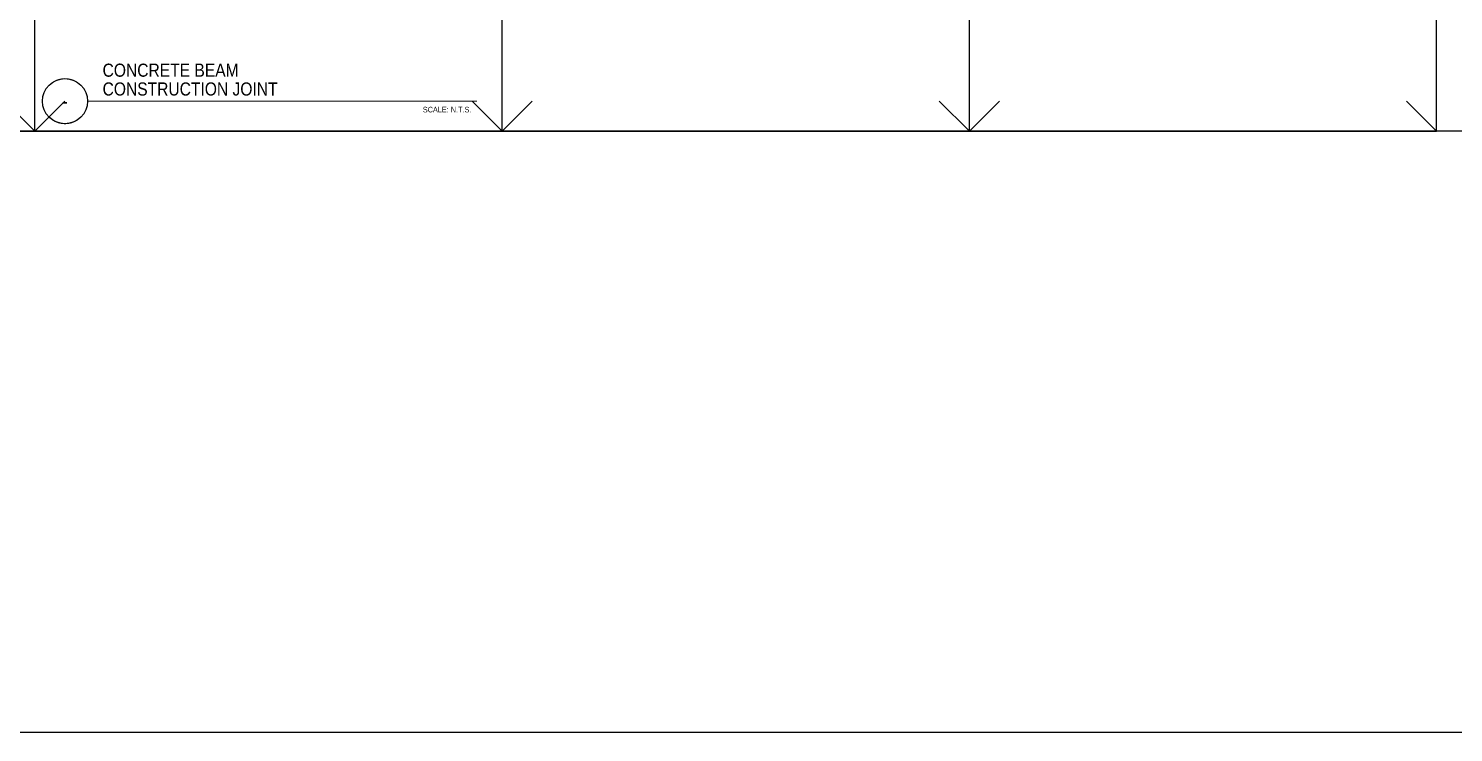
# Model space of a CAD drawing. Header units: inches. Extents: x -16404 to 14624, y -1591 to 16152.
# Drawn here: x -8850 to -8565.7, y 480 to 620.5 of the extents above; entities that cross this region are included whole.
import ezdxf
from ezdxf.enums import TextEntityAlignment as Align

# ---------------------------------------------------------------- set-up
doc = ezdxf.new("R2010")
doc.units = ezdxf.units.IN
doc.header["$LTSCALE"] = 24
doc.header["$MEASUREMENT"] = 0
doc.linetypes.add('DASHED2', pattern=[0.375, 0.25, -0.125])
doc.layers.get('0').update_dxf_attribs({"linetype": 'CONTINUOUS'})
doc.layers.add('S-ANNO-GRID-NONPLOT', color=251, linetype='CONTINUOUS', plot=False)
doc.layers.add('S-ANNO-NONPLOT', color=253, linetype='CONTINUOUS', plot=False)
doc.layers.add('S-ANNO-NOTE', color=4, linetype='CONTINUOUS')
doc.styles.add('Arial', font='arial.ttf', dxfattribs={"width": 0.85})

# ---------------------------------------------------------------- blocks, each defined once
blk = doc.blocks.new('*U283')
at = {"const_width": 0.188}
for points in [[(-4.5, 0, -1), (4.5, 0, 3.732051)], [(-4.5, 0, 1), (4.5, 0, -3.732051)]]:
    blk.add_lwpolyline(points, format="xyb", dxfattribs=at)
blk.add_lwpolyline([(4.5, 0), (82.21, 0)], dxfattribs=at)
blk.add_circle((0, 0), 4.5)
at = {"style": 'Arial', "width": 0.85}
for tag, p in [('DWG_TITLE_1', (7.5, 6.19)), ('DWG_TITLE_2', (7.5, 2.44))]:
    blk.add_attdef(tag, text='', height=2.62, dxfattribs=at).set_placement(p, align=Align.MIDDLE_LEFT)
blk.add_attdef('#', text='', height=3, dxfattribs=at).set_placement((0, 0), align=Align.MIDDLE_CENTER)
blk.add_attdef('SCALE', text='', height=1.12, dxfattribs=at).set_placement((81.08, -1.12), align=Align.TOP_RIGHT)
blk = doc.blocks.new('Se_24x36_DETAILS_GRID')
for p, q in [((7.767, 0), (7.767, 7.667)), ((15.535, 0), (15.535, 7.667)), ((23.302, 0), (23.302, 7.667)), ((31.07, 0), (31.07, 7.667)), ((7.767, 0), (8.267, 0.5)), ((15.535, 0), (16.035, 0.5)), ((23.302, 0), (23.802, 0.5)), ((0, 0), (7.767, 0)), ((7.767, 0), (15.535, 0)), ((15.535, 0), (23.302, 0)), ((23.302, 0), (31.07, 0))]:
    blk.add_line(p, q)
at = {"linetype": 'DASHED2', "ltscale": 0.5}
for p, q in [((7.767, 0), (7.267, 0.5)), ((15.535, 0), (15.035, 0.5)), ((23.302, 0), (22.802, 0.5)), ((31.07, 0), (30.57, 0.5))]:
    blk.add_line(p, q, dxfattribs=at)

msp = doc.modelspace()

# ---------------------------------------------------------------- linework, layer by layer
at = {"layer": 'S-ANNO-GRID-NONPLOT'}
msp.add_lwpolyline([(-6513.41764, 600), (-9128.3678, 600), (-9128.3678, 2160), (-6513.41764, 2160)], close=True, dxfattribs=at)
at = {"layer": 'S-ANNO-NONPLOT', "color": 6}
msp.add_lwpolyline([(-6393.41764, 480), (-9248.3678, 480), (-9248.3678, 2280), (-6393.41764, 2280)], close=True, dxfattribs=at)

# ---------------------------------------------------------------- block references
at = {"layer": 'S-ANNO-GRID-NONPLOT', "xscale": 12, "yscale": 12, "zscale": 12}
msp.add_blockref('Se_24x36_DETAILS_GRID', (-8941.9496, 600), dxfattribs=at)
at = {"layer": 'S-ANNO-NOTE'}
msp.add_blockref('*U283', (-8842.7405, 606), dxfattribs=at).add_auto_attribs({'#': '-', 'DWG_TITLE_1': 'CONCRETE BEAM', 'DWG_TITLE_2': 'CONSTRUCTION JOINT', 'SCALE': 'SCALE: N.T.S.'})

doc.saveas('drawing.dxf')
